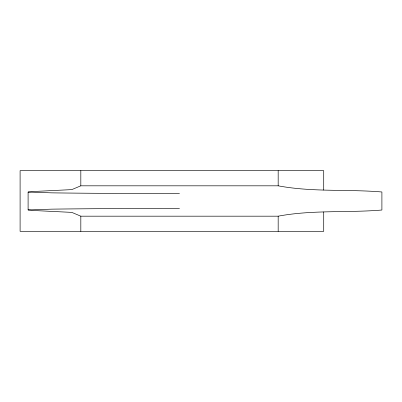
<?xml version="1.0" encoding="UTF-8"?>
<svg xmlns="http://www.w3.org/2000/svg" width="402" height="402" viewBox="0 0 402 402"><rect width="100%" height="100%" fill="white"/><g stroke="black" fill="none" stroke-linecap="round" stroke-linejoin="round"><path stroke-width="0.6" d="M80.822 185.819L71.802 189.613L33.647 191.498L28.1 192.066L28.1 209.934L33.647 210.502L71.802 212.387L80.822 216.181L278.174 216.181C312.394 209.738 347.378 212.919 381.9 210.02L381.9 191.98C347.378 189.081 312.394 192.262 278.174 185.819L80.822 185.819L80.822 170.639M28.1 209.934L51.747 209.151A1186.855 3.09 0 0 1 94.043 208.718A98.676 0.256 0 0 1 179.498 208.593M28.1 192.066L51.747 192.849A1186.855 3.09 0 0 0 94.043 193.282A98.676 0.256 0 0 0 179.498 193.407M323.716 190.045L323.716 170.639L20.1 170.639L20.1 231.361L323.716 231.361L323.716 211.954M278.174 170.639L278.174 185.819M278.174 216.181L278.174 231.361M80.822 216.181L80.822 231.361"/></g></svg>
